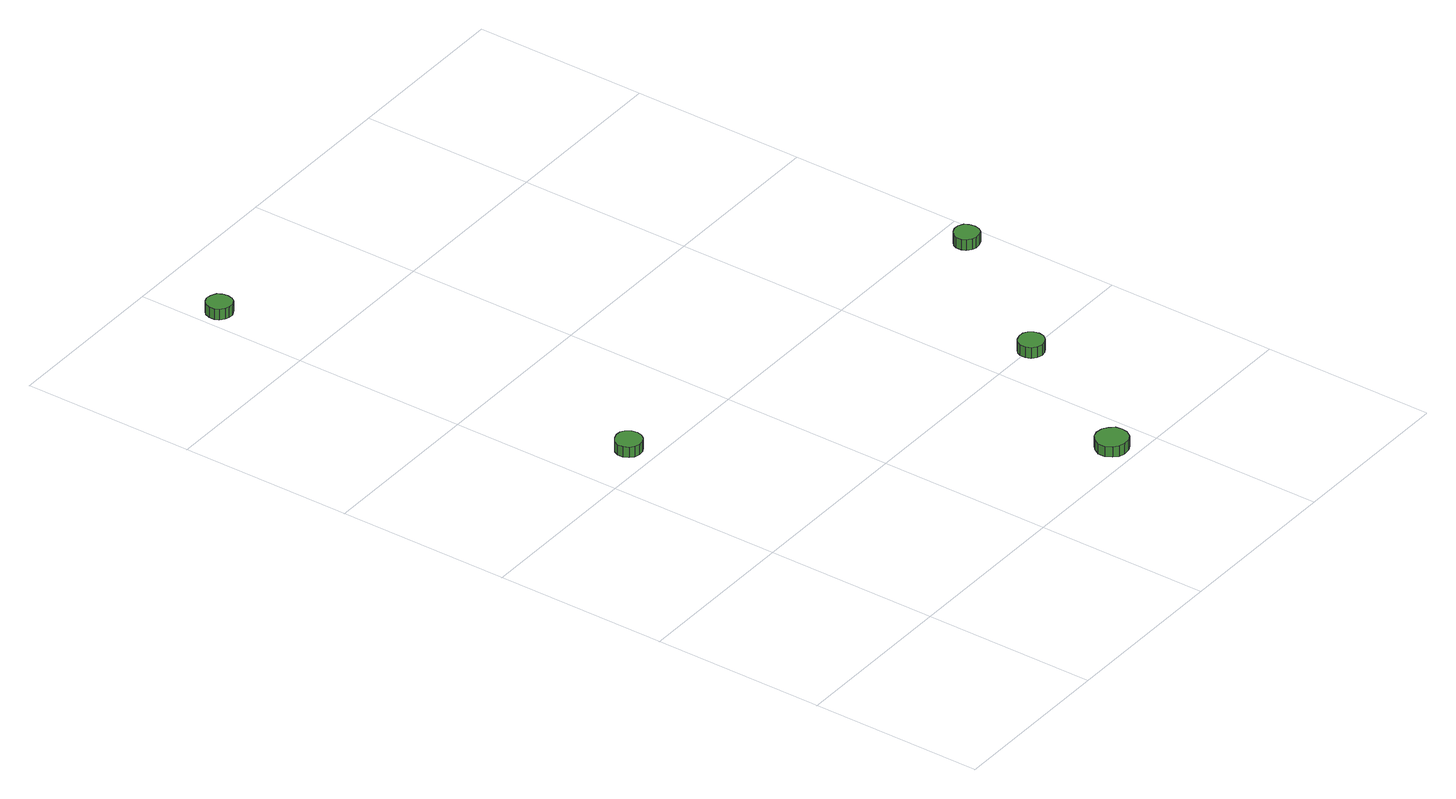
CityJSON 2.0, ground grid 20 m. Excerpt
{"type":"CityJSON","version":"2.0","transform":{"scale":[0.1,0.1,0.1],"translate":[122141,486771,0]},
"CityObjects":{
"tree1":{"type":"SolitaryVegetationObject","attributes":{"function":"something"},"geometry":[{"type":"MultiSurface","lod":"1","boundaries":[[[0,1,2,3,4,5,6,7,8,9,10,11,12,13,14]],[[15,16,17,18,19,20,21,22,23,24,25,26,27,28,29]],[[0,29,28,1]],[[1,28,27,2]],[[2,27,26,3]],[[3,26,25,4]],[[4,25,24,5]],[[5,24,23,6]],[[6,23,22,7]],[[7,22,21,8]],[[8,21,20,9]],[[9,20,19,10]],[[10,19,18,11]],[[11,18,17,12]],[[12,17,16,13]],[[13,16,15,14]],[[14,15,29,0]]]}]},
"tree2":{"type":"SolitaryVegetationObject","attributes":{"function":"something"},"geometry":[{"type":"MultiSurface","lod":"1","boundaries":[[[30,31,32,33,34,35,36,37,38,39,40,41,42,43,44]],[[45,46,47,48,49,50,51,52,53,54,55,56,57,58,59]],[[30,59,58,31]],[[31,58,57,32]],[[32,57,56,33]],[[33,56,55,34]],[[34,55,54,35]],[[35,54,53,36]],[[36,53,52,37]],[[37,52,51,38]],[[38,51,50,39]],[[39,50,49,40]],[[40,49,48,41]],[[41,48,47,42]],[[42,47,46,43]],[[43,46,45,44]],[[44,45,59,30]]]}]},
"tree3":{"type":"SolitaryVegetationObject","attributes":{"function":"something"},"geometry":[{"type":"MultiSurface","lod":"1","boundaries":[[[60,61,62,63,64,65,66,67,68,69,70,71,72,73,74]],[[75,76,77,78,79,80,81,82,83,84,85,86,87,88,89]],[[60,89,88,61]],[[61,88,87,62]],[[62,87,86,63]],[[63,86,85,64]],[[64,85,84,65]],[[65,84,83,66]],[[66,83,82,67]],[[67,82,81,68]],[[68,81,80,69]],[[69,80,79,70]],[[70,79,78,71]],[[71,78,77,72]],[[72,77,76,73]],[[73,76,75,74]],[[74,75,89,60]]]}]},
"tree4":{"type":"SolitaryVegetationObject","attributes":{"function":"something"},"geometry":[{"type":"MultiSurface","lod":"1","boundaries":[[[90,91,92,93,94,95,96,97,98,99,100,101,102,103,104]],[[105,106,107,108,109,110,111,112,113,114,115,116,117,118,119]],[[90,119,118,91]],[[91,118,117,92]],[[92,117,116,93]],[[93,116,115,94]],[[94,115,114,95]],[[95,114,113,96]],[[96,113,112,97]],[[97,112,111,98]],[[98,111,110,99]],[[99,110,109,100]],[[100,109,108,101]],[[101,108,107,102]],[[102,107,106,103]],[[103,106,105,104]],[[104,105,119,90]]]}]},
"tree5":{"type":"SolitaryVegetationObject","attributes":{"function":"something"},"geometry":[{"type":"MultiSurface","lod":"1","boundaries":[[[120,121,122,123,124,125,126,127,128,129,130,131,132,133,134]],[[135,136,137,138,139,140,141,142,143,144,145,146,147,148,149]],[[120,149,148,121]],[[121,148,147,122]],[[122,147,146,123]],[[123,146,145,124]],[[124,145,144,125]],[[125,144,143,126]],[[126,143,142,127]],[[127,142,141,128]],[[128,141,140,129]],[[129,140,139,130]],[[130,139,138,131]],[[131,138,137,132]],[[132,137,136,133]],[[133,136,135,134]],[[134,135,149,120]]]}]}
},
"vertices":[
[77,427,27],[76,433,27],[72,439,27],[67,442,27],[61,442,27],[55,440,27],[50,436,27],[47,430,27],[47,424,27],[50,418,27],[55,414,27],[61,412,27],[67,413,27],[72,416,27],[76,421,27],[76,421,14],[72,416,14],[67,413,14],[61,412,14],[55,414,14],[50,418,14],[47,424,14],[47,430,14],[50,436,14],[55,440,14],[61,442,14],[67,442,14],[72,439,14],[76,433,14],[77,427,14],
[38,919,23],[37,925,23],[34,930,23],[28,933,23],[22,934,23],[17,932,23],[12,928,23],[10,922,23],[10,916,23],[12,911,23],[17,907,23],[22,905,23],[28,905,23],[34,908,23],[37,913,23],[37,913,10],[34,908,10],[28,905,10],[22,905,10],[17,907,10],[12,911,10],[10,916,10],[10,922,10],[12,928,10],[17,932,10],[22,934,10],[28,933,10],[34,930,10],[37,925,10],[38,919,10],
[377,27,24],[376,34,24],[371,40,24],[365,44,24],[357,45,24],[350,43,24],[345,38,24],[341,31,24],[341,23,24],[345,16,24],[350,11,24],[357,9,24],[365,10,24],[371,13,24],[376,20,24],[376,20,11],[371,13,11],[365,10,11],[357,9,11],[350,11,11],[345,16,11],[341,23,11],[341,31,11],[345,38,11],[350,43,11],[357,45,11],[365,44,11],[371,40,11],[376,34,11],[377,27,11],
[469,198,24],[468,204,24],[464,209,24],[459,212,24],[453,212,24],[447,210,24],[442,206,24],[440,201,24],[440,195,24],[442,189,24],[447,185,24],[453,183,24],[459,184,24],[464,187,24],[468,192,24],[468,192,11],[464,187,11],[459,184,11],[453,183,11],[447,185,11],[442,189,11],[440,195,11],[440,201,11],[442,206,11],[447,210,11],[453,212,11],[459,212,11],[464,209,11],[468,204,11],[469,198,11],
[590,367,23],[589,373,23],[586,378,23],[580,381,23],[574,381,23],[569,379,23],[564,375,23],[562,370,23],[562,364,23],[564,359,23],[569,355,23],[574,353,23],[580,354,23],[586,356,23],[589,361,23],[589,361,10],[586,356,10],[580,354,10],[574,353,10],[569,355,10],[564,359,10],[562,364,10],[562,370,10],[564,375,10],[569,379,10],[574,381,10],[580,381,10],[586,378,10],[589,373,10],[590,367,10]
]}
